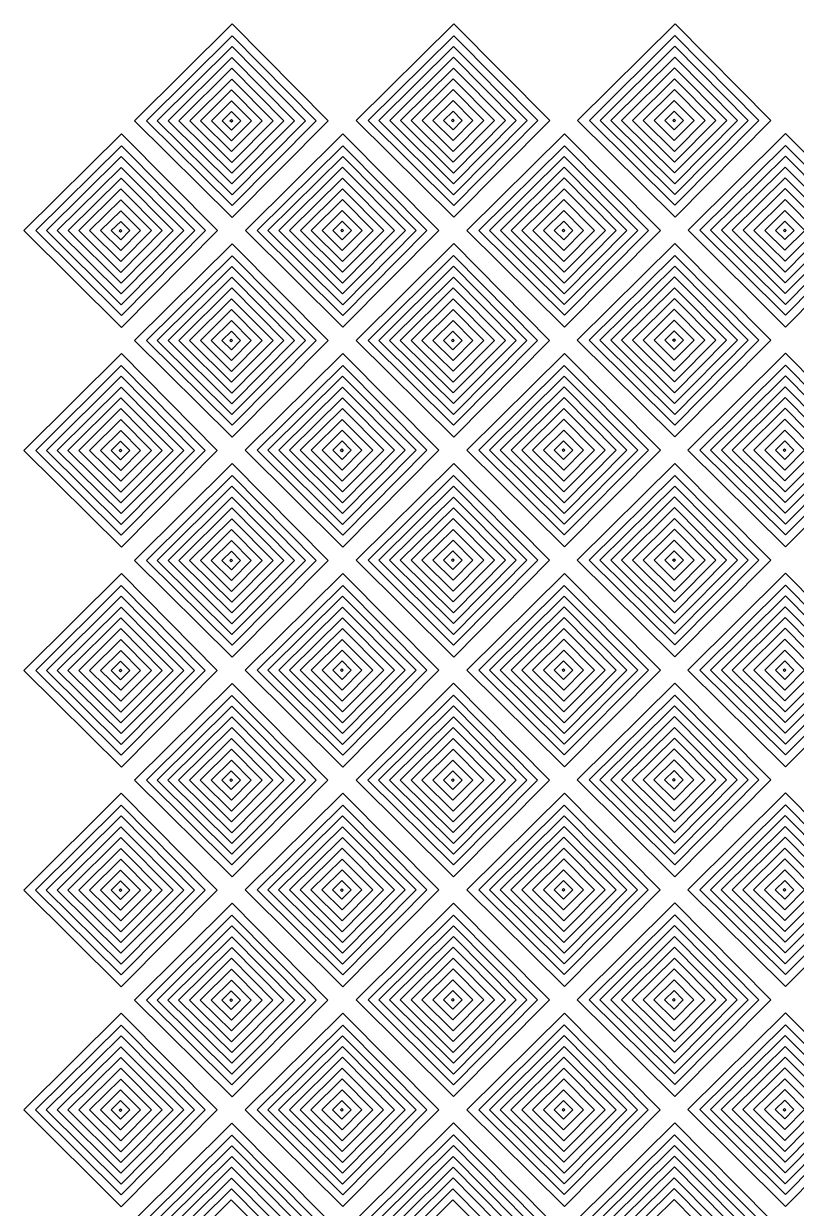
# Model space of a CAD drawing. Extents: x 32.9 to 110, y 167.1 to 219.6.
# Drawn here: x 32.88 to 49.83, y 193.57 to 219.54 of the extents above; entities that cross this region are included whole.
import ezdxf

# ---------------------------------------------------------------- set-up
doc = ezdxf.new("R2010")
doc.units = 0
doc.layers.add('Layer_1', color=7, linetype='CONTINUOUS')

msp = doc.modelspace()

# ---------------------------------------------------------------- linework, layer by layer
at = {"layer": 'Layer_1', "color": 7}
for points in [[(35.314357, 217.415426), (37.454891, 219.536426), (39.558301, 217.415426), (37.454891, 215.294179)], [(40.173707, 217.418456), (42.314239, 219.539449), (44.417649, 217.418456), (42.314239, 215.297209)], [(45.024957, 217.421704), (47.165491, 219.542696), (49.2689, 217.421704), (47.165491, 215.300456)], [(35.576739, 217.415411), (37.452564, 219.274114), (39.295855, 217.415411), (37.452564, 215.556491)], [(40.436087, 217.418441), (42.311912, 219.277144), (44.155202, 217.418441), (42.311912, 215.559514)], [(45.287339, 217.421689), (47.163164, 219.280391), (49.006453, 217.421689), (47.163164, 215.562761)], [(35.810669, 217.415396), (37.450489, 219.040249), (39.061867, 217.415396), (37.450489, 215.790356)], [(40.670018, 217.418426), (42.309837, 219.043271), (43.921216, 217.418426), (42.309837, 215.793379)], [(45.521269, 217.421674), (47.161088, 219.046519), (48.772468, 217.421674), (47.161088, 215.796626)], [(36.048534, 217.415381), (37.448379, 218.802446), (38.823943, 217.415381), (37.448379, 216.028151)], [(40.907882, 217.418411), (42.307727, 218.805476), (43.683292, 217.418411), (42.307727, 216.031181)], [(45.759133, 217.421659), (47.158978, 218.808724), (48.534543, 217.421659), (47.158978, 216.034421)], [(36.283332, 217.415366), (37.446295, 218.567711), (38.589087, 217.415366), (37.446295, 216.262886)], [(41.142679, 217.418396), (42.305642, 218.570741), (43.448435, 217.418396), (42.305642, 216.265909)], [(45.993931, 217.421644), (47.156894, 218.573989), (48.299686, 217.421644), (47.156894, 216.269156)], [(36.521507, 217.415351), (37.444182, 218.329609), (38.350853, 217.415351), (37.444182, 216.500996)], [(41.380855, 217.418381), (42.30353, 218.332631), (43.210201, 217.418381), (42.30353, 216.504019)], [(46.232106, 217.421629), (47.154782, 218.335879), (48.061454, 217.421629), (47.154782, 216.507266)], [(36.757746, 217.415336), (37.442066, 218.093411), (38.114514, 217.415336), (37.442066, 216.737186)], [(41.617093, 217.418366), (42.301414, 218.096434), (42.973861, 217.418366), (42.301414, 216.740209)], [(46.468345, 217.421614), (47.152665, 218.099681), (47.825113, 217.421614), (47.152665, 216.743456)], [(36.997738, 217.415321), (37.439892, 217.853441), (37.874375, 217.415321), (37.439892, 216.977149)], [(41.857085, 217.418351), (42.299239, 217.856464), (42.733724, 217.418351), (42.299239, 216.980179)], [(46.708337, 217.421599), (47.150491, 217.859711), (47.584975, 217.421599), (47.150491, 216.983426)], [(37.231486, 217.415306), (37.437736, 217.619674), (37.640407, 217.415306), (37.437736, 217.210916)], [(37.405195, 217.414324), (37.434955, 217.443799), (37.464197, 217.414324), (37.434955, 217.384849)], [(42.090834, 217.418329), (42.297083, 217.622696), (42.499754, 217.418329), (42.297083, 217.213939)], [(42.264543, 217.417346), (42.294303, 217.446821), (42.323545, 217.417346), (42.294303, 217.387871)], [(46.942085, 217.421576), (47.148335, 217.625944), (47.351005, 217.421576), (47.148335, 217.217186)], [(47.115794, 217.420594), (47.145554, 217.450069), (47.174797, 217.420594), (47.145554, 217.391119)], [(47.450834, 215.012186), (49.591368, 217.133179), (51.694778, 215.012186), (49.591368, 212.890939)], [(32.884542, 215.004994), (35.025076, 217.125986), (37.128486, 215.004994), (35.025076, 212.883746)], [(37.742171, 215.006681), (39.882705, 217.127674), (41.986114, 215.006681), (39.882705, 212.885434)], [(42.601519, 215.009704), (44.742052, 217.130704), (46.845462, 215.009704), (44.742052, 212.888456)], [(33.146923, 215.004979), (35.022749, 216.863681), (36.866038, 215.004979), (35.022749, 213.146051)], [(33.380854, 215.004964), (35.020674, 216.629809), (36.632053, 215.004964), (35.020674, 213.379916)], [(38.004553, 215.006666), (39.880378, 216.865361), (41.723668, 215.006666), (39.880378, 213.147739)], [(38.238483, 215.006651), (39.878303, 216.631496), (41.489681, 215.006651), (39.878303, 213.381604)], [(42.863901, 215.009689), (44.739725, 216.868391), (46.583016, 215.009689), (44.739725, 213.150769)], [(43.097831, 215.009674), (44.737651, 216.634526), (46.349029, 215.009674), (44.737651, 213.384626)], [(47.713216, 215.012171), (49.589041, 216.870866), (51.432331, 215.012171), (49.589041, 213.153244)], [(47.947147, 215.012156), (49.586966, 216.637001), (51.198344, 215.012156), (49.586966, 213.387109)], [(33.618718, 215.004949), (35.018563, 216.392014), (36.394129, 215.004949), (35.018563, 213.617719)], [(38.476348, 215.006636), (39.876193, 216.393701), (41.251756, 215.006636), (39.876193, 213.619399)], [(43.335695, 215.009659), (44.73554, 216.396724), (46.111105, 215.009659), (44.73554, 213.622429)], [(48.18501, 215.012141), (49.584855, 216.399206), (50.96042, 215.012141), (49.584855, 213.624904)], [(33.853516, 215.004934), (35.016479, 216.157279), (36.159271, 215.004934), (35.016479, 213.852446)], [(38.711146, 215.006621), (39.874108, 216.158966), (41.0169, 215.006621), (39.874108, 213.854134)], [(43.570493, 215.009644), (44.733456, 216.161989), (45.876248, 215.009644), (44.733456, 213.857164)], [(48.419808, 215.012126), (49.582771, 216.164471), (50.725563, 215.012126), (49.582771, 213.859639)], [(34.091691, 215.004919), (35.014367, 215.919169), (35.921038, 215.004919), (35.014367, 214.090556)], [(38.94932, 215.006606), (39.871996, 215.920856), (40.778666, 215.006606), (39.871996, 214.092244)], [(43.808668, 215.009629), (44.731343, 215.923886), (45.638014, 215.009629), (44.731343, 214.095266)], [(48.657984, 215.012111), (49.580659, 215.926361), (50.48733, 215.012111), (49.580659, 214.097749)], [(34.32793, 215.004904), (35.01225, 215.682971), (35.684698, 215.004904), (35.01225, 214.326746)], [(39.18556, 215.006591), (39.86988, 215.684659), (40.542327, 215.006591), (39.86988, 214.328434)], [(44.044907, 215.009614), (44.729228, 215.687689), (45.401675, 215.009614), (44.729228, 214.331464)], [(48.894222, 215.012096), (49.578542, 215.690164), (50.25099, 215.012096), (49.578542, 214.333939)], [(34.567921, 215.004889), (35.010076, 215.443001), (35.444561, 215.004889), (35.010076, 214.566716)], [(39.425551, 215.006576), (39.867706, 215.444689), (40.302188, 215.006576), (39.867706, 214.568404)], [(44.284899, 215.009599), (44.727053, 215.447719), (45.161536, 215.009599), (44.727053, 214.571426)], [(49.134214, 215.012074), (49.576368, 215.450194), (50.010852, 215.012074), (49.576368, 214.573909)], [(34.801671, 215.004866), (35.007919, 215.209234), (35.210591, 215.004866), (35.007919, 214.800476)], [(39.6593, 215.006554), (39.86555, 215.210921), (40.068221, 215.006554), (39.86555, 214.802164)], [(44.518647, 215.009584), (44.724897, 215.213951), (44.927568, 215.009584), (44.724897, 214.805194)], [(49.367962, 215.012059), (49.574212, 215.216426), (49.776883, 215.012059), (49.574212, 214.807669)], [(34.97538, 215.003884), (35.00514, 215.033359), (35.034382, 215.003884), (35.00514, 214.974409)], [(39.833008, 215.005571), (39.862769, 215.035046), (39.892011, 215.005571), (39.862769, 214.976096)], [(44.692356, 215.008601), (44.722116, 215.038076), (44.751358, 215.008601), (44.722116, 214.979126)], [(49.541671, 215.011076), (49.571432, 215.040551), (49.600674, 215.011076), (49.571432, 214.981601)], [(35.312355, 212.596241), (37.45289, 214.717241), (39.5563, 212.596241), (37.45289, 210.474994)], [(40.171704, 212.599271), (42.312238, 214.720264), (44.415647, 212.599271), (42.312238, 210.478024)], [(45.022954, 212.602519), (47.163489, 214.723511), (49.266898, 212.602519), (47.163489, 210.481271)], [(35.574737, 212.596226), (37.450563, 214.454929), (39.293852, 212.596226), (37.450563, 210.737306)], [(40.434085, 212.599256), (42.309911, 214.457951), (44.1532, 212.599256), (42.309911, 210.740329)], [(45.285336, 212.602504), (47.161162, 214.461199), (49.004451, 212.602504), (47.161162, 210.743576)], [(35.808667, 212.596211), (37.448488, 214.221064), (39.059866, 212.596211), (37.448488, 210.971164)], [(40.668015, 212.599241), (42.307835, 214.224086), (43.919214, 212.599241), (42.307835, 210.974194)], [(45.519266, 212.602489), (47.159087, 214.227334), (48.770465, 212.602489), (47.159087, 210.977441)], [(36.046532, 212.596196), (37.446376, 213.983261), (38.821942, 212.596196), (37.446376, 211.208966)], [(40.90588, 212.599226), (42.305724, 213.986291), (43.68129, 212.599226), (42.305724, 211.211989)], [(45.757131, 212.602466), (47.156975, 213.989539), (48.532541, 212.602466), (47.156975, 211.215236)], [(45.991929, 212.602459), (47.154892, 213.754804), (48.297684, 212.602459), (47.154892, 211.449971)], [(36.281329, 212.596181), (37.444292, 213.748526), (38.587085, 212.596181), (37.444292, 211.443701)], [(36.519505, 212.596166), (37.442181, 213.510416), (38.348852, 212.596166), (37.442181, 211.681804)], [(41.140678, 212.599211), (42.303641, 213.751556), (43.446433, 212.599211), (42.303641, 211.446724)], [(41.378853, 212.599196), (42.301529, 213.513446), (43.2082, 212.599196), (42.301529, 211.684834)], [(46.230104, 212.602444), (47.15278, 213.516694), (48.059451, 212.602444), (47.15278, 211.688081)], [(36.755744, 212.596151), (37.440064, 213.274226), (38.112511, 212.596151), (37.440064, 211.918001)], [(41.615092, 212.599181), (42.299412, 213.277249), (42.97186, 212.599181), (42.299412, 211.921024)], [(46.466343, 212.602429), (47.150663, 213.280496), (47.823111, 212.602429), (47.150663, 211.924271)], [(36.995735, 212.596136), (37.437889, 213.034256), (37.872374, 212.596136), (37.437889, 212.157964)], [(41.855083, 212.599159), (42.297237, 213.037279), (42.731722, 212.599159), (42.297237, 212.160994)], [(46.706335, 212.602406), (47.148488, 213.040526), (47.582973, 212.602406), (47.148488, 212.164241)], [(37.229485, 212.596121), (37.435733, 212.800481), (37.638403, 212.596121), (37.435733, 212.391731)], [(42.088832, 212.599144), (42.295082, 212.803511), (42.497752, 212.599144), (42.295082, 212.394754)], [(46.940084, 212.602391), (47.146333, 212.806759), (47.349004, 212.602391), (47.146333, 212.398001)], [(37.403194, 212.595131), (37.432954, 212.624606), (37.462196, 212.595131), (37.432954, 212.565656)], [(42.262541, 212.598161), (42.292301, 212.627636), (42.321544, 212.598161), (42.292301, 212.568686)], [(47.113793, 212.601409), (47.143552, 212.630884), (47.172795, 212.601409), (47.143552, 212.571934)], [(32.882711, 210.188141), (35.023246, 212.309134), (37.126655, 210.188141), (35.023246, 208.066894)], [(37.740341, 210.189829), (39.880874, 212.310821), (41.984282, 210.189829), (39.880874, 208.068581)], [(42.599687, 210.192851), (44.740221, 212.313851), (46.843631, 210.192851), (44.740221, 208.071604)], [(47.449003, 210.195334), (49.589537, 212.316326), (51.692947, 210.195334), (49.589537, 208.074086)], [(33.145092, 210.188126), (35.020917, 212.046829), (36.864208, 210.188126), (35.020917, 208.329199)], [(38.002721, 210.189814), (39.878547, 212.048509), (41.721836, 210.189814), (39.878547, 208.330886)], [(42.862069, 210.192836), (44.737894, 212.051539), (46.581184, 210.192836), (44.737894, 208.333916)], [(47.711384, 210.195319), (49.587209, 212.054014), (51.430499, 210.195319), (49.587209, 208.336391)], [(33.379022, 210.188111), (35.018842, 211.812956), (36.630221, 210.188111), (35.018842, 208.563064)], [(38.236652, 210.189799), (39.876472, 211.814644), (41.487849, 210.189799), (39.876472, 208.564751)], [(43.096, 210.192821), (44.735819, 211.817674), (46.347197, 210.192821), (44.735819, 208.567774)], [(47.945315, 210.195304), (49.585134, 211.820149), (51.196513, 210.195304), (49.585134, 208.570256)], [(33.616886, 210.188096), (35.016732, 211.575161), (36.392298, 210.188096), (35.016732, 208.800866)], [(38.474516, 210.189784), (39.87436, 211.576849), (41.249925, 210.189784), (39.87436, 208.802546)], [(43.333864, 210.192806), (44.733709, 211.579871), (46.109273, 210.192806), (44.733709, 208.805576)], [(48.183178, 210.195289), (49.583023, 211.582354), (50.958589, 210.195289), (49.583023, 208.808051)], [(33.851684, 210.188081), (35.014647, 211.340426), (36.157439, 210.188081), (35.014647, 209.035594)], [(38.709314, 210.189769), (39.872278, 211.342114), (41.015068, 210.189769), (39.872278, 209.037281)], [(43.568662, 210.192791), (44.731625, 211.345136), (45.874417, 210.192791), (44.731625, 209.040311)], [(48.417977, 210.195274), (49.580939, 211.347619), (50.723732, 210.195274), (49.580939, 209.042786)], [(34.089859, 210.188066), (35.012535, 211.102316), (35.919206, 210.188066), (35.012535, 209.273704)], [(38.94749, 210.189754), (39.870165, 211.104004), (40.776835, 210.189754), (39.870165, 209.275391)], [(43.806837, 210.192776), (44.729512, 211.107026), (45.636183, 210.192776), (44.729512, 209.278414)], [(48.656152, 210.195259), (49.578827, 211.109509), (50.485498, 210.195259), (49.578827, 209.280896)], [(34.326098, 210.188051), (35.010419, 210.866119), (35.682866, 210.188051), (35.010419, 209.509894)], [(39.183729, 210.189739), (39.868049, 210.867806), (40.540495, 210.189739), (39.868049, 209.511581)], [(44.043076, 210.192761), (44.727396, 210.870836), (45.399844, 210.192761), (44.727396, 209.514611)], [(48.89239, 210.195244), (49.576711, 210.873311), (50.249159, 210.195244), (49.576711, 209.517086)], [(34.56609, 210.188036), (35.008244, 210.626149), (35.442728, 210.188036), (35.008244, 209.749864)], [(34.79984, 210.188014), (35.006088, 210.392381), (35.20876, 210.188014), (35.006088, 209.983624)], [(39.423719, 210.189716), (39.865875, 210.627836), (40.300357, 210.189716), (39.865875, 209.751551)], [(39.657469, 210.189701), (39.863719, 210.394069), (40.06639, 210.189701), (39.863719, 209.985311)], [(44.283068, 210.192746), (44.725222, 210.630866), (45.159705, 210.192746), (44.725222, 209.754574)], [(44.516815, 210.192731), (44.723065, 210.397099), (44.925736, 210.192731), (44.723065, 209.988341)], [(49.132382, 210.195221), (49.574537, 210.633341), (50.009021, 210.195221), (49.574537, 209.757056)], [(49.366132, 210.195206), (49.57238, 210.399574), (49.775052, 210.195206), (49.57238, 209.990816)], [(34.973549, 210.187031), (35.003309, 210.216506), (35.032552, 210.187031), (35.003309, 210.157556)], [(39.831178, 210.188719), (39.860938, 210.218194), (39.89018, 210.188719), (39.860938, 210.159244)], [(44.690525, 210.191749), (44.720284, 210.221224), (44.749527, 210.191749), (44.720284, 210.162274)], [(49.539841, 210.194224), (49.569601, 210.223699), (49.598843, 210.194224), (49.569601, 210.164749)], [(35.312526, 207.775391), (37.45306, 209.896384), (39.55647, 207.775391), (37.45306, 205.654144)], [(40.171874, 207.778414), (42.312408, 209.899414), (44.415818, 207.778414), (42.312408, 205.657166)], [(45.023125, 207.781661), (47.163659, 209.902661), (49.267069, 207.781661), (47.163659, 205.660414)], [(35.574908, 207.775376), (37.450733, 209.634079), (39.294022, 207.775376), (37.450733, 205.916449)], [(40.434256, 207.778399), (42.310081, 209.637101), (44.153371, 207.778399), (42.310081, 205.919479)], [(45.285507, 207.781646), (47.161332, 209.640349), (49.004622, 207.781646), (47.161332, 205.922726)], [(35.808838, 207.775361), (37.448658, 209.400214), (39.060037, 207.775361), (37.448658, 206.150314)], [(40.668186, 207.778384), (42.308006, 209.403236), (43.919384, 207.778384), (42.308006, 206.153344)], [(45.519437, 207.781631), (47.159257, 209.406484), (48.770635, 207.781631), (47.159257, 206.156591)], [(36.046702, 207.775346), (37.446547, 209.162411), (38.822113, 207.775346), (37.446547, 206.388116)], [(40.90605, 207.778369), (42.305895, 209.165434), (43.68146, 207.778369), (42.305895, 206.391139)], [(45.757301, 207.781616), (47.157146, 209.168681), (48.532711, 207.781616), (47.157146, 206.394386)], [(36.2815, 207.775331), (37.444463, 208.927676), (38.587255, 207.775331), (37.444463, 206.622844)], [(41.140848, 207.778354), (42.303811, 208.930699), (43.446603, 207.778354), (42.303811, 206.625874)], [(45.992099, 207.781601), (47.155062, 208.933946), (48.297855, 207.781601), (47.155062, 206.629121)], [(36.519675, 207.775316), (37.442351, 208.689566), (38.349023, 207.775316), (37.442351, 206.860954)], [(41.379023, 207.778339), (42.301699, 208.692596), (43.20837, 207.778339), (42.301699, 206.863984)], [(46.230275, 207.781586), (47.15295, 208.695844), (48.059621, 207.781586), (47.15295, 206.867231)], [(36.755914, 207.775301), (37.440234, 208.453369), (38.112682, 207.775301), (37.440234, 207.097144)], [(41.615262, 207.778324), (42.299582, 208.456399), (42.97203, 207.778324), (42.299582, 207.100174)], [(46.466513, 207.781571), (47.150834, 208.459646), (47.823282, 207.781571), (47.150834, 207.103421)], [(36.995905, 207.775286), (37.43806, 208.213399), (37.872545, 207.775286), (37.43806, 207.337114)], [(41.855254, 207.778309), (42.297408, 208.216429), (42.731892, 207.778309), (42.297408, 207.340136)], [(46.706505, 207.781556), (47.148659, 208.219676), (47.583143, 207.781556), (47.148659, 207.343384)], [(37.229655, 207.775264), (37.435903, 207.979631), (37.638574, 207.775264), (37.435903, 207.570874)], [(37.403364, 207.774281), (37.433124, 207.803756), (37.462367, 207.774281), (37.433124, 207.744806)], [(42.089002, 207.778294), (42.295252, 207.982661), (42.497923, 207.778294), (42.295252, 207.573904)], [(42.262712, 207.777311), (42.292471, 207.806786), (42.321714, 207.777311), (42.292471, 207.747836)], [(46.940254, 207.781541), (47.146503, 207.985909), (47.349174, 207.781541), (47.146503, 207.577151)], [(47.113963, 207.780559), (47.143723, 207.810034), (47.172965, 207.780559), (47.143723, 207.751084)], [(32.882711, 205.364951), (35.023244, 207.485951), (37.126654, 205.364951), (35.023244, 203.243704)], [(37.740339, 205.366639), (39.880873, 207.487639), (41.984282, 205.366639), (39.880873, 203.245391)], [(42.599687, 205.369669), (44.740221, 207.490661), (46.843631, 205.369669), (44.740221, 203.248421)], [(47.449003, 205.372144), (49.589537, 207.493144), (51.692947, 205.372144), (49.589537, 203.250896)], [(33.145092, 205.364936), (35.020917, 207.223639), (36.864208, 205.364936), (35.020917, 203.506016)], [(38.002721, 205.366624), (39.878546, 207.225326), (41.721836, 205.366624), (39.878546, 203.507704)], [(42.862069, 205.369654), (44.737894, 207.228349), (46.581184, 205.369654), (44.737894, 203.510726)], [(47.711384, 205.372129), (49.58721, 207.230831), (51.430499, 205.372129), (49.58721, 203.513209)], [(33.379022, 205.364921), (35.018842, 206.989774), (36.630221, 205.364921), (35.018842, 203.739881)], [(33.616886, 205.364906), (35.016732, 206.751971), (36.392297, 205.364906), (35.016732, 203.977676)], [(38.236652, 205.366609), (39.876472, 206.991461), (41.487849, 205.366609), (39.876472, 203.741569)], [(38.474516, 205.366594), (39.87436, 206.753659), (41.249925, 205.366594), (39.87436, 203.979364)], [(43.096, 205.369639), (44.735819, 206.994484), (46.347197, 205.369639), (44.735819, 203.744591)], [(43.333864, 205.369624), (44.733709, 206.756689), (46.109273, 205.369624), (44.733709, 203.982386)], [(47.945315, 205.372114), (49.585134, 206.996966), (51.196513, 205.372114), (49.585134, 203.747066)], [(48.183178, 205.372099), (49.583023, 206.759164), (50.958589, 205.372099), (49.583023, 203.984869)], [(33.851684, 205.364891), (35.014647, 206.517236), (36.157439, 205.364891), (35.014647, 204.212411)], [(38.709314, 205.366579), (39.872277, 206.518924), (41.015068, 205.366579), (39.872277, 204.214099)], [(43.568662, 205.369609), (44.731625, 206.521954), (45.874417, 205.369609), (44.731625, 204.217121)], [(48.417977, 205.372084), (49.580939, 206.524429), (50.723732, 205.372084), (49.580939, 204.219604)], [(34.089859, 205.364876), (35.012535, 206.279134), (35.919206, 205.364876), (35.012535, 204.450521)], [(38.94749, 205.366564), (39.870164, 206.280821), (40.776835, 205.366564), (39.870164, 204.452201)], [(43.806837, 205.369594), (44.729512, 206.283844), (45.636183, 205.369594), (44.729512, 204.455231)], [(48.656152, 205.372069), (49.578828, 206.286319), (50.485499, 205.372069), (49.578828, 204.457706)], [(34.326098, 205.364861), (35.010419, 206.042936), (35.682866, 205.364861), (35.010419, 204.686711)], [(39.183728, 205.366549), (39.868048, 206.044624), (40.540496, 205.366549), (39.868048, 204.688399)], [(44.043076, 205.369579), (44.727396, 206.047646), (45.399844, 205.369579), (44.727396, 204.691421)], [(48.89239, 205.372054), (49.576711, 206.050129), (50.249159, 205.372054), (49.576711, 204.693904)], [(34.56609, 205.364846), (35.008244, 205.802966), (35.442728, 205.364846), (35.008244, 204.926674)], [(39.423719, 205.366534), (39.865874, 205.804654), (40.300357, 205.366534), (39.865874, 204.928361)], [(44.283068, 205.369564), (44.725222, 205.807676), (45.159705, 205.369564), (44.725222, 204.931391)], [(49.132382, 205.372039), (49.574537, 205.810159), (50.009021, 205.372039), (49.574537, 204.933866)], [(34.799839, 205.364831), (35.006088, 205.569199), (35.20876, 205.364831), (35.006088, 205.160441)], [(39.657468, 205.366519), (39.863717, 205.570886), (40.066388, 205.366519), (39.863717, 205.162129)], [(44.516815, 205.369541), (44.723065, 205.573909), (44.925736, 205.369541), (44.723065, 205.165151)], [(49.366131, 205.372024), (49.57238, 205.576384), (49.775052, 205.372024), (49.57238, 205.167634)], [(34.973548, 205.363849), (35.003308, 205.393324), (35.03255, 205.363849), (35.003308, 205.334374)], [(39.831177, 205.365536), (39.860937, 205.395011), (39.890179, 205.365536), (39.860937, 205.336061)], [(44.690525, 205.368559), (44.720284, 205.398034), (44.749527, 205.368559), (44.720284, 205.339084)], [(49.53984, 205.371034), (49.5696, 205.400509), (49.598843, 205.371034), (49.5696, 205.341559)], [(35.310524, 202.956206), (37.451058, 205.077199), (39.554468, 202.956206), (37.451058, 200.834959)], [(40.169872, 202.959229), (42.310406, 205.080229), (44.413816, 202.959229), (42.310406, 200.837981)], [(45.021123, 202.962476), (47.161657, 205.083476), (49.265068, 202.962476), (47.161658, 200.841229)], [(35.572905, 202.956191), (37.448731, 204.814886), (39.292021, 202.956191), (37.448731, 201.097264)], [(40.432253, 202.959214), (42.308079, 204.817916), (44.151368, 202.959214), (42.308079, 201.100294)], [(45.283504, 202.962461), (47.15933, 204.821164), (49.00262, 202.962461), (47.15933, 201.103534)], [(35.806835, 202.956176), (37.446655, 204.581021), (39.058034, 202.956176), (37.446655, 201.331129)], [(40.666184, 202.959199), (42.306004, 204.584051), (43.917383, 202.959199), (42.306004, 201.334151)], [(45.517435, 202.962446), (47.157255, 204.587299), (48.768634, 202.962446), (47.157255, 201.337399)], [(36.044701, 202.956161), (37.444545, 204.343226), (38.82011, 202.956161), (37.444545, 201.568924)], [(40.904048, 202.959184), (42.303892, 204.346249), (43.679458, 202.959184), (42.303892, 201.571954)], [(45.755299, 202.962431), (47.155144, 204.349496), (48.530711, 202.962431), (47.155144, 201.575201)], [(36.279499, 202.956146), (37.442461, 204.108491), (38.585254, 202.956146), (37.442461, 201.803659)], [(41.138846, 202.959169), (42.301809, 204.111514), (43.444601, 202.959169), (42.301809, 201.806689)], [(45.990097, 202.962416), (47.15306, 204.114761), (48.295852, 202.962416), (47.15306, 201.809936)], [(36.517674, 202.956131), (37.440349, 203.870381), (38.34702, 202.956131), (37.440349, 202.041769)], [(36.753912, 202.956116), (37.438232, 203.634184), (38.110681, 202.956116), (37.438232, 202.277959)], [(41.377021, 202.959154), (42.299697, 203.873411), (43.206368, 202.959154), (42.299697, 202.044791)], [(41.61326, 202.959139), (42.297581, 203.637214), (42.970028, 202.959139), (42.297581, 202.280989)], [(46.228273, 202.962401), (47.150948, 203.876659), (48.05762, 202.962401), (47.150948, 202.048039)], [(46.464512, 202.962386), (47.148832, 203.640461), (47.82128, 202.962386), (47.148832, 202.284236)], [(36.993904, 202.956101), (37.436058, 203.394214), (37.870542, 202.956101), (37.436058, 202.517929)], [(41.853252, 202.959124), (42.295406, 203.397244), (42.72989, 202.959124), (42.295406, 202.520951)], [(46.704503, 202.962371), (47.146657, 203.400491), (47.581142, 202.962371), (47.146657, 202.524199)], [(37.227653, 202.956079), (37.433902, 203.160446), (37.636573, 202.956079), (37.433902, 202.751689)], [(42.087001, 202.959109), (42.29325, 203.163476), (42.49592, 202.959109), (42.29325, 202.754719)], [(46.938252, 202.962356), (47.144502, 203.166716), (47.347172, 202.962356), (47.144502, 202.757966)], [(37.401362, 202.955096), (37.431121, 202.984571), (37.460364, 202.955096), (37.431121, 202.925621)], [(42.26071, 202.958119), (42.29047, 202.987594), (42.319712, 202.958119), (42.29047, 202.928644)], [(47.111962, 202.961366), (47.141722, 202.990841), (47.170964, 202.961366), (47.141722, 202.931891)], [(32.880879, 200.548099), (35.021413, 202.669099), (37.124823, 200.548099), (35.021413, 198.426851)], [(37.738508, 200.549786), (39.879042, 202.670786), (41.982451, 200.549786), (39.879042, 198.428539)], [(42.597856, 200.552816), (44.73839, 202.673809), (46.841799, 200.552816), (44.73839, 198.431569)], [(47.447171, 200.555291), (49.587706, 202.676291), (51.691116, 200.555291), (49.587706, 198.434044)], [(33.143261, 200.548084), (35.019086, 202.406786), (36.862375, 200.548084), (35.019086, 198.689164)], [(38.00089, 200.549771), (39.876715, 202.408474), (41.720005, 200.549771), (39.876715, 198.690851)], [(42.860238, 200.552801), (44.736062, 202.411496), (46.579353, 200.552801), (44.736062, 198.693874)], [(47.709553, 200.555276), (49.585379, 202.413979), (51.428669, 200.555276), (49.585379, 198.696349)], [(33.377191, 200.548069), (35.017011, 202.172921), (36.62839, 200.548069), (35.017011, 198.923029)], [(38.234821, 200.549756), (39.87464, 202.174609), (41.486018, 200.549756), (39.87464, 198.924709)], [(43.094168, 200.552786), (44.733988, 202.177631), (46.345366, 200.552786), (44.733988, 198.927739)], [(47.943483, 200.555261), (49.583303, 202.180114), (51.194682, 200.555261), (49.583303, 198.930214)], [(33.615055, 200.548054), (35.0149, 201.935119), (36.390466, 200.548054), (35.0149, 199.160824)], [(38.472685, 200.549741), (39.87253, 201.936806), (41.248094, 200.549741), (39.87253, 199.162511)], [(43.332032, 200.552771), (44.731877, 201.939836), (46.107442, 200.552771), (44.731877, 199.165534)], [(48.181347, 200.555246), (49.581192, 201.942311), (50.956759, 200.555246), (49.581192, 199.168016)], [(33.849853, 200.548039), (35.012816, 201.700384), (36.155608, 200.548039), (35.012816, 199.395559)], [(38.707483, 200.549726), (39.870446, 201.702071), (41.013237, 200.549726), (39.870446, 199.397246)], [(43.56683, 200.552756), (44.729793, 201.705101), (45.872585, 200.552756), (44.729793, 199.400269)], [(48.416145, 200.555231), (49.579108, 201.707576), (50.7219, 200.555231), (49.579108, 199.402751)], [(34.088028, 200.548024), (35.010704, 201.462281), (35.917375, 200.548024), (35.010704, 199.633669)], [(38.945658, 200.549711), (39.868333, 201.463961), (40.775003, 200.549711), (39.868333, 199.635349)], [(43.805006, 200.552741), (44.72768, 201.466991), (45.634352, 200.552741), (44.72768, 199.638379)], [(48.65432, 200.555216), (49.576996, 201.469466), (50.483668, 200.555216), (49.576996, 199.640854)], [(34.324267, 200.548009), (35.008588, 201.226084), (35.681036, 200.548009), (35.008588, 199.869859)], [(39.181897, 200.549696), (39.866217, 201.227771), (40.538664, 200.549696), (39.866217, 199.871546)], [(44.041244, 200.552726), (44.725565, 201.230794), (45.398012, 200.552726), (44.725565, 199.874569)], [(48.890559, 200.555201), (49.574879, 201.233276), (50.247327, 200.555201), (49.574879, 199.877051)], [(34.564259, 200.547994), (35.006413, 200.986114), (35.440898, 200.547994), (35.006413, 200.109821)], [(39.421888, 200.549681), (39.864043, 200.987801), (40.298525, 200.549681), (39.864043, 200.111509)], [(44.281236, 200.552711), (44.72339, 200.990824), (45.157874, 200.552711), (44.72339, 200.114539)], [(49.130551, 200.555186), (49.572705, 200.993306), (50.00719, 200.555186), (49.572705, 200.117014)], [(34.798008, 200.547979), (35.004257, 200.752346), (35.206927, 200.547979), (35.004257, 200.343589)], [(34.971717, 200.546996), (35.001477, 200.576471), (35.030719, 200.546996), (35.001477, 200.517521)], [(39.655636, 200.549666), (39.861886, 200.754026), (40.064557, 200.549666), (39.861886, 200.345276)], [(39.829346, 200.548676), (39.859105, 200.578151), (39.888348, 200.548676), (39.859105, 200.519201)], [(44.514984, 200.552689), (44.721234, 200.757056), (44.923905, 200.552689), (44.721234, 200.348299)], [(44.688693, 200.551706), (44.718453, 200.581181), (44.747695, 200.551706), (44.718453, 200.522231)], [(49.3643, 200.555171), (49.570549, 200.759531), (49.77322, 200.555171), (49.570549, 200.350781)], [(49.53801, 200.554181), (49.56777, 200.583656), (49.597013, 200.554181), (49.56777, 200.524706)], [(35.310691, 198.136654), (37.451224, 200.257646), (39.554634, 198.136654), (37.451224, 196.015406)], [(40.17004, 198.139676), (42.310572, 200.260676), (44.413982, 198.139676), (42.310572, 196.018429)], [(45.021289, 198.142924), (47.161823, 200.263924), (49.265233, 198.142924), (47.161823, 196.021676)], [(35.573073, 198.136639), (37.448897, 199.995341), (39.292188, 198.136639), (37.448897, 196.277711)], [(40.43242, 198.139661), (42.308245, 199.998364), (44.151535, 198.139661), (42.308245, 196.280741)], [(45.283671, 198.142909), (47.159496, 200.001611), (49.002786, 198.142909), (47.159496, 196.283989)], [(35.807002, 198.136624), (37.446822, 199.761469), (39.058201, 198.136624), (37.446822, 196.511576)], [(40.66635, 198.139646), (42.306169, 199.764499), (43.917548, 198.139646), (42.306169, 196.514606)], [(45.517601, 198.142894), (47.157421, 199.767746), (48.7688, 198.142894), (47.157421, 196.517854)], [(36.044867, 198.136609), (37.444712, 199.523674), (38.820277, 198.136609), (37.444712, 196.749371)], [(40.904214, 198.139631), (42.304059, 199.526696), (43.679624, 198.139631), (42.304059, 196.752401)], [(45.755465, 198.142879), (47.15531, 199.529944), (48.530876, 198.142879), (47.15531, 196.755649)], [(36.279665, 198.136594), (37.442627, 199.288939), (38.58542, 198.136594), (37.442627, 196.984106)], [(41.139012, 198.139616), (42.301975, 199.291961), (43.444767, 198.139616), (42.301975, 196.987136)], [(45.990263, 198.142864), (47.153226, 199.295209), (48.296018, 198.142864), (47.153226, 196.990384)], [(36.51784, 198.136579), (37.440515, 199.050829), (38.347186, 198.136579), (37.440515, 197.222216)], [(41.377187, 198.139601), (42.299863, 199.053859), (43.206534, 198.139601), (42.299863, 197.225239)], [(46.228438, 198.142849), (47.151114, 199.057099), (48.057785, 198.142849), (47.151114, 197.228494)], [(36.754078, 198.136564), (37.438399, 198.814631), (38.110847, 198.136564), (37.438399, 197.458414)], [(41.613426, 198.139586), (42.297746, 198.817661), (42.970194, 198.139586), (42.297746, 197.461436)], [(46.464677, 198.142834), (47.148998, 198.820909), (47.821445, 198.142834), (47.148998, 197.464684)], [(36.994071, 198.136549), (37.436225, 198.574661), (37.870708, 198.136549), (37.436225, 197.698376)], [(41.853418, 198.139571), (42.295572, 198.577691), (42.730056, 198.139571), (42.295572, 197.701399)], [(46.704669, 198.142819), (47.146823, 198.580939), (47.581307, 198.142819), (47.146823, 197.704646)], [(37.227819, 198.136526), (37.434068, 198.340894), (37.63674, 198.136526), (37.434068, 197.932136)], [(42.087167, 198.139556), (42.293416, 198.343924), (42.496087, 198.139556), (42.293416, 197.935166)], [(46.938418, 198.142804), (47.144667, 198.347171), (47.347338, 198.142804), (47.144667, 197.938414)], [(47.112127, 198.141814), (47.141887, 198.171289), (47.171129, 198.141814), (47.141887, 198.112339)], [(37.401528, 198.135544), (37.431288, 198.165019), (37.46053, 198.135544), (37.431288, 198.106069)], [(42.260875, 198.138574), (42.290635, 198.168049), (42.319878, 198.138574), (42.290635, 198.109099)], [(32.880875, 195.726214), (35.02141, 197.847214), (37.124819, 195.726214), (35.02141, 193.604966)], [(37.738504, 195.727901), (39.879038, 197.848901), (41.982446, 195.727901), (39.879038, 193.606654)], [(42.597851, 195.730931), (44.738385, 197.851924), (46.841794, 195.730931), (44.738385, 193.609684)], [(47.447167, 195.733406), (49.5877, 197.854399), (51.69111, 195.733406), (49.5877, 193.612159)], [(33.143257, 195.726199), (35.019082, 197.584901), (36.862372, 195.726199), (35.019082, 193.867279)], [(38.000887, 195.727886), (39.876711, 197.586589), (41.72, 195.727886), (39.876711, 193.868966)], [(42.860233, 195.730916), (44.736058, 197.589611), (46.579349, 195.730916), (44.736058, 193.871989)], [(47.709549, 195.733391), (49.585373, 197.592094), (51.428664, 195.733391), (49.585373, 193.874471)], [(33.377187, 195.726184), (35.017007, 197.351036), (36.628386, 195.726184), (35.017007, 194.101144)], [(38.234816, 195.727871), (39.874636, 197.352724), (41.486013, 195.727871), (39.874636, 194.102824)], [(43.094164, 195.730901), (44.733983, 197.355746), (46.345361, 195.730901), (44.733983, 194.105854)], [(47.943478, 195.733376), (49.583298, 197.358229), (51.194677, 195.733376), (49.583298, 194.108336)], [(33.615051, 195.726169), (35.014896, 197.113234), (36.390462, 195.726169), (35.014896, 194.338939)], [(33.849849, 195.726154), (35.012813, 196.878499), (36.155604, 195.726154), (35.012813, 194.573674)], [(38.472681, 195.727856), (39.872526, 197.114921), (41.248089, 195.727856), (39.872526, 194.340626)], [(38.707479, 195.727841), (39.870442, 196.880186), (41.013233, 195.727841), (39.870442, 194.575361)], [(43.332028, 195.730886), (44.731873, 197.117951), (46.107437, 195.730886), (44.731873, 194.343649)], [(43.566826, 195.730871), (44.729788, 196.883216), (45.872581, 195.730871), (44.729788, 194.578384)], [(48.181342, 195.733361), (49.581187, 197.120426), (50.956753, 195.733361), (49.581187, 194.346131)], [(48.416141, 195.733346), (49.579103, 196.885691), (50.721896, 195.733346), (49.579103, 194.580866)], [(34.088024, 195.726139), (35.0107, 196.640396), (35.917372, 195.726139), (35.0107, 194.811776)], [(38.945653, 195.727826), (39.868329, 196.642076), (40.774999, 195.727826), (39.868329, 194.813464)], [(43.805001, 195.730856), (44.727676, 196.645106), (45.634347, 195.730856), (44.727676, 194.816494)], [(48.654316, 195.733331), (49.576991, 196.647581), (50.483662, 195.733331), (49.576991, 194.818969)], [(34.324263, 195.726124), (35.008583, 196.404199), (35.681031, 195.726124), (35.008583, 195.047974)], [(39.181893, 195.727811), (39.866213, 196.405886), (40.53866, 195.727811), (39.866213, 195.049661)], [(44.04124, 195.730841), (44.72556, 196.408909), (45.398008, 195.730841), (44.72556, 195.052684)], [(48.890554, 195.733316), (49.574875, 196.411391), (50.247322, 195.733316), (49.574875, 195.055166)], [(34.564255, 195.726109), (35.006409, 196.164229), (35.440894, 195.726109), (35.006409, 195.287936)], [(39.421885, 195.727796), (39.864039, 196.165916), (40.298521, 195.727796), (39.864039, 195.289624)], [(44.281232, 195.730826), (44.723386, 196.168939), (45.157869, 195.730826), (44.723386, 195.292654)], [(49.130547, 195.733301), (49.572701, 196.171421), (50.007185, 195.733301), (49.572701, 195.295129)], [(34.798004, 195.726094), (35.004253, 195.930461), (35.206924, 195.726094), (35.004253, 195.521704)], [(39.655632, 195.727781), (39.861883, 195.932149), (40.064554, 195.727781), (39.861883, 195.523391)], [(44.51498, 195.730804), (44.721229, 195.935171), (44.923901, 195.730804), (44.721229, 195.526414)], [(49.364295, 195.733286), (49.570544, 195.937646), (49.773216, 195.733286), (49.570544, 195.528896)], [(34.971713, 195.725111), (35.001472, 195.754586), (35.030715, 195.725111), (35.001472, 195.695636)], [(39.829341, 195.726791), (39.859101, 195.756266), (39.888343, 195.726791), (39.859101, 195.697316)], [(44.688688, 195.729821), (44.718449, 195.759296), (44.747691, 195.729821), (44.718449, 195.700346)], [(49.538004, 195.732296), (49.567764, 195.761771), (49.597007, 195.732296), (49.567764, 195.702821)], [(35.308688, 193.317469), (37.449224, 195.438461), (39.552633, 193.317469), (37.449224, 191.196221)], [(40.168036, 193.320491), (42.30857, 195.441491), (44.41198, 193.320491), (42.30857, 191.199244)], [(45.019287, 193.323739), (47.159821, 195.444739), (49.263231, 193.323739), (47.159821, 191.202491)], [(35.57107, 193.317454), (37.446896, 195.176149), (39.290185, 193.317454), (37.446896, 191.458526)], [(40.430417, 193.320476), (42.306243, 195.179179), (44.149532, 193.320476), (42.306243, 191.461556)], [(45.281668, 193.323724), (47.157494, 195.182426), (49.000783, 193.323724), (47.157494, 191.464796)], [(35.805001, 193.317439), (37.444821, 194.942284), (39.0562, 193.317439), (37.444821, 191.692391)], [(40.664347, 193.320461), (42.304168, 194.945314), (43.915547, 193.320461), (42.304168, 191.695414)], [(45.515599, 193.323709), (47.155419, 194.948561), (48.766798, 193.323709), (47.155419, 191.698661)], [(36.042865, 193.317424), (37.442709, 194.704489), (38.818276, 193.317424), (37.442709, 191.930186)], [(40.902212, 193.320446), (42.302056, 194.707511), (43.677622, 193.320446), (42.302056, 191.933216)], [(45.753464, 193.323694), (47.153308, 194.710759), (48.528874, 193.323694), (47.153308, 191.936464)], [(36.277663, 193.317401), (37.440626, 194.469754), (38.583418, 193.317401), (37.440626, 192.164921)], [(41.13701, 193.320431), (42.299973, 194.472776), (43.442765, 193.320431), (42.299973, 192.167951)], [(45.988262, 193.323679), (47.151224, 194.476024), (48.294017, 193.323679), (47.151224, 192.171199)], [(36.515838, 193.317394), (37.438514, 194.231644), (38.345185, 193.317394), (37.438514, 192.403031)], [(41.375186, 193.320416), (42.297861, 194.234666), (43.204532, 193.320416), (42.297861, 192.406054)], [(46.226437, 193.323664), (47.149112, 194.237914), (48.055784, 193.323664), (47.149112, 192.409301)], [(36.752077, 193.317371), (37.436398, 193.995446), (38.108845, 193.317371), (37.436398, 192.639221)], [(41.611424, 193.320401), (42.295744, 193.998476), (42.968192, 193.320401), (42.295744, 192.642251)], [(41.851416, 193.320386), (42.293569, 193.758506), (42.728054, 193.320386), (42.293569, 192.882214)], [(46.462676, 193.323649), (47.146996, 194.001724), (47.819444, 193.323649), (47.146996, 192.645491)], [(46.702667, 193.323634), (47.144821, 193.761754), (47.579305, 193.323634), (47.144821, 192.885461)], [(36.992069, 193.317356), (37.434222, 193.755476), (37.868707, 193.317356), (37.434222, 192.879191)]]:
    msp.add_lwpolyline(points, close=True, dxfattribs=at)

doc.saveas('drawing.dxf')
